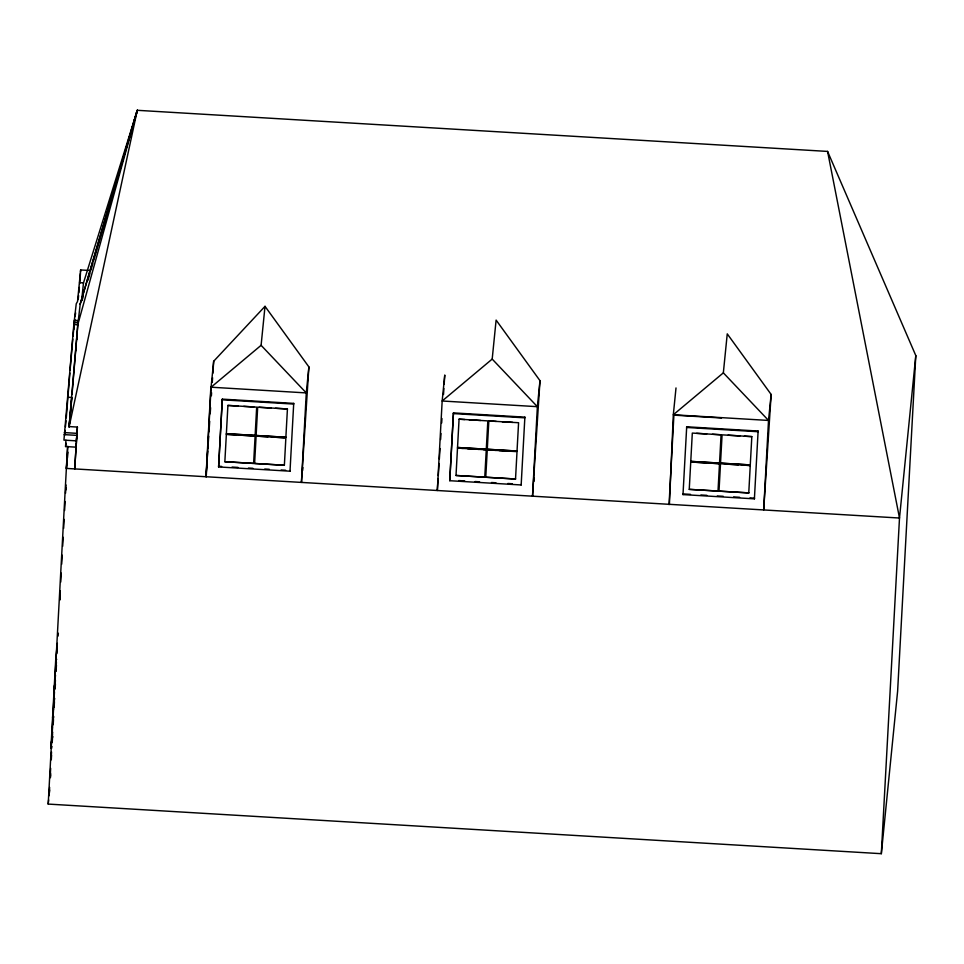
<?xml version="1.0" encoding="UTF-8"?>
<svg xmlns="http://www.w3.org/2000/svg" width="964" height="964" viewBox="0 0 964 964"><rect width="100%" height="100%" fill="white"/><g stroke="black" fill="none" stroke-linecap="round" stroke-linejoin="round"><path stroke-width="1.45" d="M669.402 504.329L673.318 414.773L676.005 387.938M67.552 446.657L48.2 804.084L881.325 853.694L897.617 691.224L915.8 355.571L827.582 151.42L137.286 110.306L77.819 324.567L73.854 324.326L63.937 440.114L76.204 440.849L76.807 436.029M76.301 443.838L75.867 447.151L65.576 446.537L65.914 440.235M80.205 304.046L77.819 324.711L73.854 324.326M51.948 747.895L50.947 747.835L55.743 659.256L57.346 643.337M73.674 329.531L74.071 322.229L78.036 322.458M52.562 726.663L52.02 736.785L53.008 736.845M52.996 719.108L53.538 708.986M53.948 701.057L54.466 691.887M54.912 683.392L55.177 678.644M49.309 792.974L49.622 787.383M50.164 777.309L50.646 768.344M51.128 759.379L51.538 751.908M52.104 741.461L52.514 733.99M52.996 725.024L53.478 716.059M53.96 707.094L54.454 698.141M54.936 689.176L55.418 680.21M55.912 671.245L56.394 662.28M56.864 653.652L57.238 646.591M59.768 599.982L60.25 590.968M60.732 582.087L61.226 573.074M61.696 564.181L62.19 555.168M62.672 546.287L63.166 537.273M63.636 528.393L64.13 519.379M64.612 510.486L65.106 501.473M65.54 493.231L65.998 484.952M50.574 773.249L50.333 777.731L50.622 774.839M51.297 759.825L51.538 755.354M52.261 741.919L52.514 737.448M53.237 724.024L53.478 719.542M54.129 707.612L54.442 701.647M55.406 683.886L55.177 688.224L54.189 688.163M56.117 670.872L56.43 665.1M77.096 338.207L77.277 336.46L77.12 339.436M77.819 324.711L72.023 394.481M80.47 273.378L79.711 283.488M80.53 272.149L80.651 269.956L88.833 270.438M77.385 427.064L74.686 468.914L77.385 427.064L69.083 426.57L69.034 427.233L137.286 110.306L83.494 282.874L81.663 300.358M206.224 476.746L211.068 387.239L213.683 361.247L265.016 306.335L308.89 366.91L301.443 482.422L306.287 392.914L308.89 366.91M218.599 466.938L222.31 399.132L293.719 403.386L290.007 471.191L218.599 466.938L222.31 399.132M224.853 461.708L253.616 463.419L224.853 461.708L226.359 434.33L236.421 434.921M226.371 433.728L255.135 435.439L226.371 433.728L227.914 405.422L237.988 406.025M253.616 463.419L255.111 436.041L226.359 434.33M255.135 435.439L256.677 407.133L227.914 405.422M254.604 463.479L256.111 436.102L285.862 437.873L284.368 465.251L254.604 463.479L284.368 465.251M256.123 435.499L285.874 437.27L256.123 435.499L257.677 407.194L287.429 408.965L275.523 408.254M285.874 437.27L287.429 408.965M449.754 480.711L453.454 412.905L524.874 417.147L521.163 484.964L449.754 480.711L453.454 412.905M456.008 475.469L484.772 477.18L456.008 475.469L457.502 448.091L463.262 448.429M457.526 447.501L486.29 449.212L457.526 447.501L459.069 419.183L464.829 419.533M484.772 477.18L486.266 449.802L483.398 449.634M486.29 449.212L487.832 420.894L459.069 419.183M485.76 477.24L515.523 479.012L485.76 477.24L487.266 449.863L496.183 450.393M487.278 449.272L517.029 451.044L487.278 449.272L488.832 420.955L496.267 421.401M515.523 479.012L517.017 451.634L487.266 449.863M517.029 451.044L518.584 422.726L488.832 420.955M669.052 504.654L673.896 415.147L721.506 417.978M682.994 494.592L686.693 426.787L758.114 431.041L754.402 498.846L682.994 494.592L683.066 493.917L690.501 494.363M689.248 489.363L718.011 491.074L689.248 489.363L690.742 461.985L719.506 463.696L709.444 463.094M690.766 461.382L719.53 463.094L690.766 461.382L692.309 433.077L721.072 434.788L712.444 434.27M718.011 491.074L719.506 463.696M719.53 463.094L721.072 434.788M718.999 491.134L748.763 492.905L718.999 491.134L720.506 463.756L750.257 465.528L742.822 465.082M720.518 463.154L750.269 464.925L720.518 463.154L722.072 434.848L751.824 436.62L744.377 436.174M748.763 492.905L750.257 465.528M750.269 464.925L751.824 436.62M881.325 853.694L899.496 518.029L915.8 355.571M827.582 151.42L899.496 518.029L66.383 468.42L67.805 446.296M438.09 478.506L437.319 490.507L442.163 401L444.766 375.008L444.187 384.009M438.283 475.505L439.054 463.515M439.343 459.009L440.03 448.513M440.608 439.512L440.994 433.511M441.669 423.003L441.958 418.509M443.512 394.505L443.898 388.504M539.985 380.672L532.526 496.183L537.382 406.675L539.985 380.672L496.111 320.096L492.194 359.078L442.163 401L537.382 406.675L492.194 359.078M771.14 394.445L763.681 509.944L768.525 420.437L771.14 394.445L727.254 333.857L723.349 372.851L673.318 414.773L768.525 420.437L723.349 372.851M207.706 451.212L206.007 476.71L210.863 387.191L306.287 392.914L261.099 345.317L265.016 306.335M207.899 448.212L208.694 436.222M208.995 431.715L209.694 421.22M210.188 413.725L210.598 407.724M211.393 395.734L211.586 392.734M212.285 382.238L212.586 377.743M212.887 373.237L213.683 361.247M68.938 384.479L66.275 417.834M69.046 383.021L69.842 373.02M70.071 370.164L72.758 339.015M67.829 397.228L71.794 397.457L71.071 405.989M80.651 269.956L77.518 301.527L76.24 303.793L73.842 324.482M69.131 426.112L77.819 324.567M75.71 350.414L75.951 347.57M70.818 408.844L69.998 417.665M78.867 292.779L79.361 287.417M69.179 425.751L71.794 397.457M73.023 336.255L73.818 328.085M65.444 426.703L66.01 420.75M76.722 339.244L76.987 336.484M75.927 350.643L76.192 347.871M78.205 299.575L78.602 295.502M66.383 468.42L66.974 462.515M67.42 458.081L68.01 452.176M59.864 599.813L60.298 595.487M58.069 636.107L58.358 633.215M54.165 688.754L54.478 685.271M54.731 683.163L55.49 675.137M53.49 708.347L52.598 717.662L53.598 717.722M54.177 701.961L54.502 698.225M51.598 740.979L51.032 746.558L52.032 746.618M52.056 736.448L52.466 732.254M50.947 747.835L51.538 742.039M52.116 736.255L52.55 731.917M48.2 804.084L48.622 799.915M49.031 795.758L49.61 789.998M293.719 403.386L293.646 404.061L222.238 399.807M290.007 471.191L290.08 470.516M302.636 470.492L302.937 467.516M457.502 448.091L486.266 449.802M524.874 417.147L524.802 417.834L453.393 413.58M521.163 484.964L521.235 484.289M534.02 481.277L534.321 478.289M686.693 426.787L686.633 427.462L758.041 431.715L758.114 431.041M754.402 498.846L754.475 498.171L750.004 497.906M65.07 430.414L64.54 435.306M69.854 419.147L69.083 426.57M73.975 326.639L74.758 319.361M66.01 443.223L65.576 446.537M65.817 489.965L65.889 489.338A45.272 0.663 -86.6 0 0 66.034 487.917M75.096 316.638L75.626 312.854M82.061 300.551L83.326 296.225M87.917 280.367L90.014 273.161M90.845 270.282L92.942 263.076M93.773 260.196L137.286 110.306L80.217 304.034L137.286 110.306M211.068 387.239L261.099 345.317M79.53 282.645L83.494 282.874M74.252 320.313L78.229 320.542M243.735 406.362L253.809 406.965M259.159 407.278L271.065 407.989M469.143 419.786L480.638 420.473M502.22 421.75L512.631 422.377M696.623 433.33L706.696 433.933M728.013 435.198L739.918 435.909M240.735 435.186L253.677 435.957M257.593 436.186L268.004 436.8M273.957 437.162L284.38 437.777M467.576 448.694L479.084 449.381M499.159 450.574L511.065 451.285M695.056 462.238L706.564 462.925M726.446 464.106L738.352 464.817M64.335 432.595L76.614 433.318M64.227 434.619L76.505 435.354M218.671 466.263L221.648 466.443M232.059 467.058L238.012 467.42M248.423 468.034L252.881 468.299M264.787 469.01L269.257 469.275M281.151 469.986L285.621 470.251M458.744 480.566L464.696 480.916M475.119 481.542L479.578 481.807M491.483 482.506L495.942 482.783M507.847 483.482L512.306 483.747M700.912 494.978L706.865 495.339M717.276 495.954L723.229 496.315M733.64 496.93L739.593 497.291M55.743 659.256L56.743 659.316M52.646 716.722L53.647 716.782"/></g></svg>
